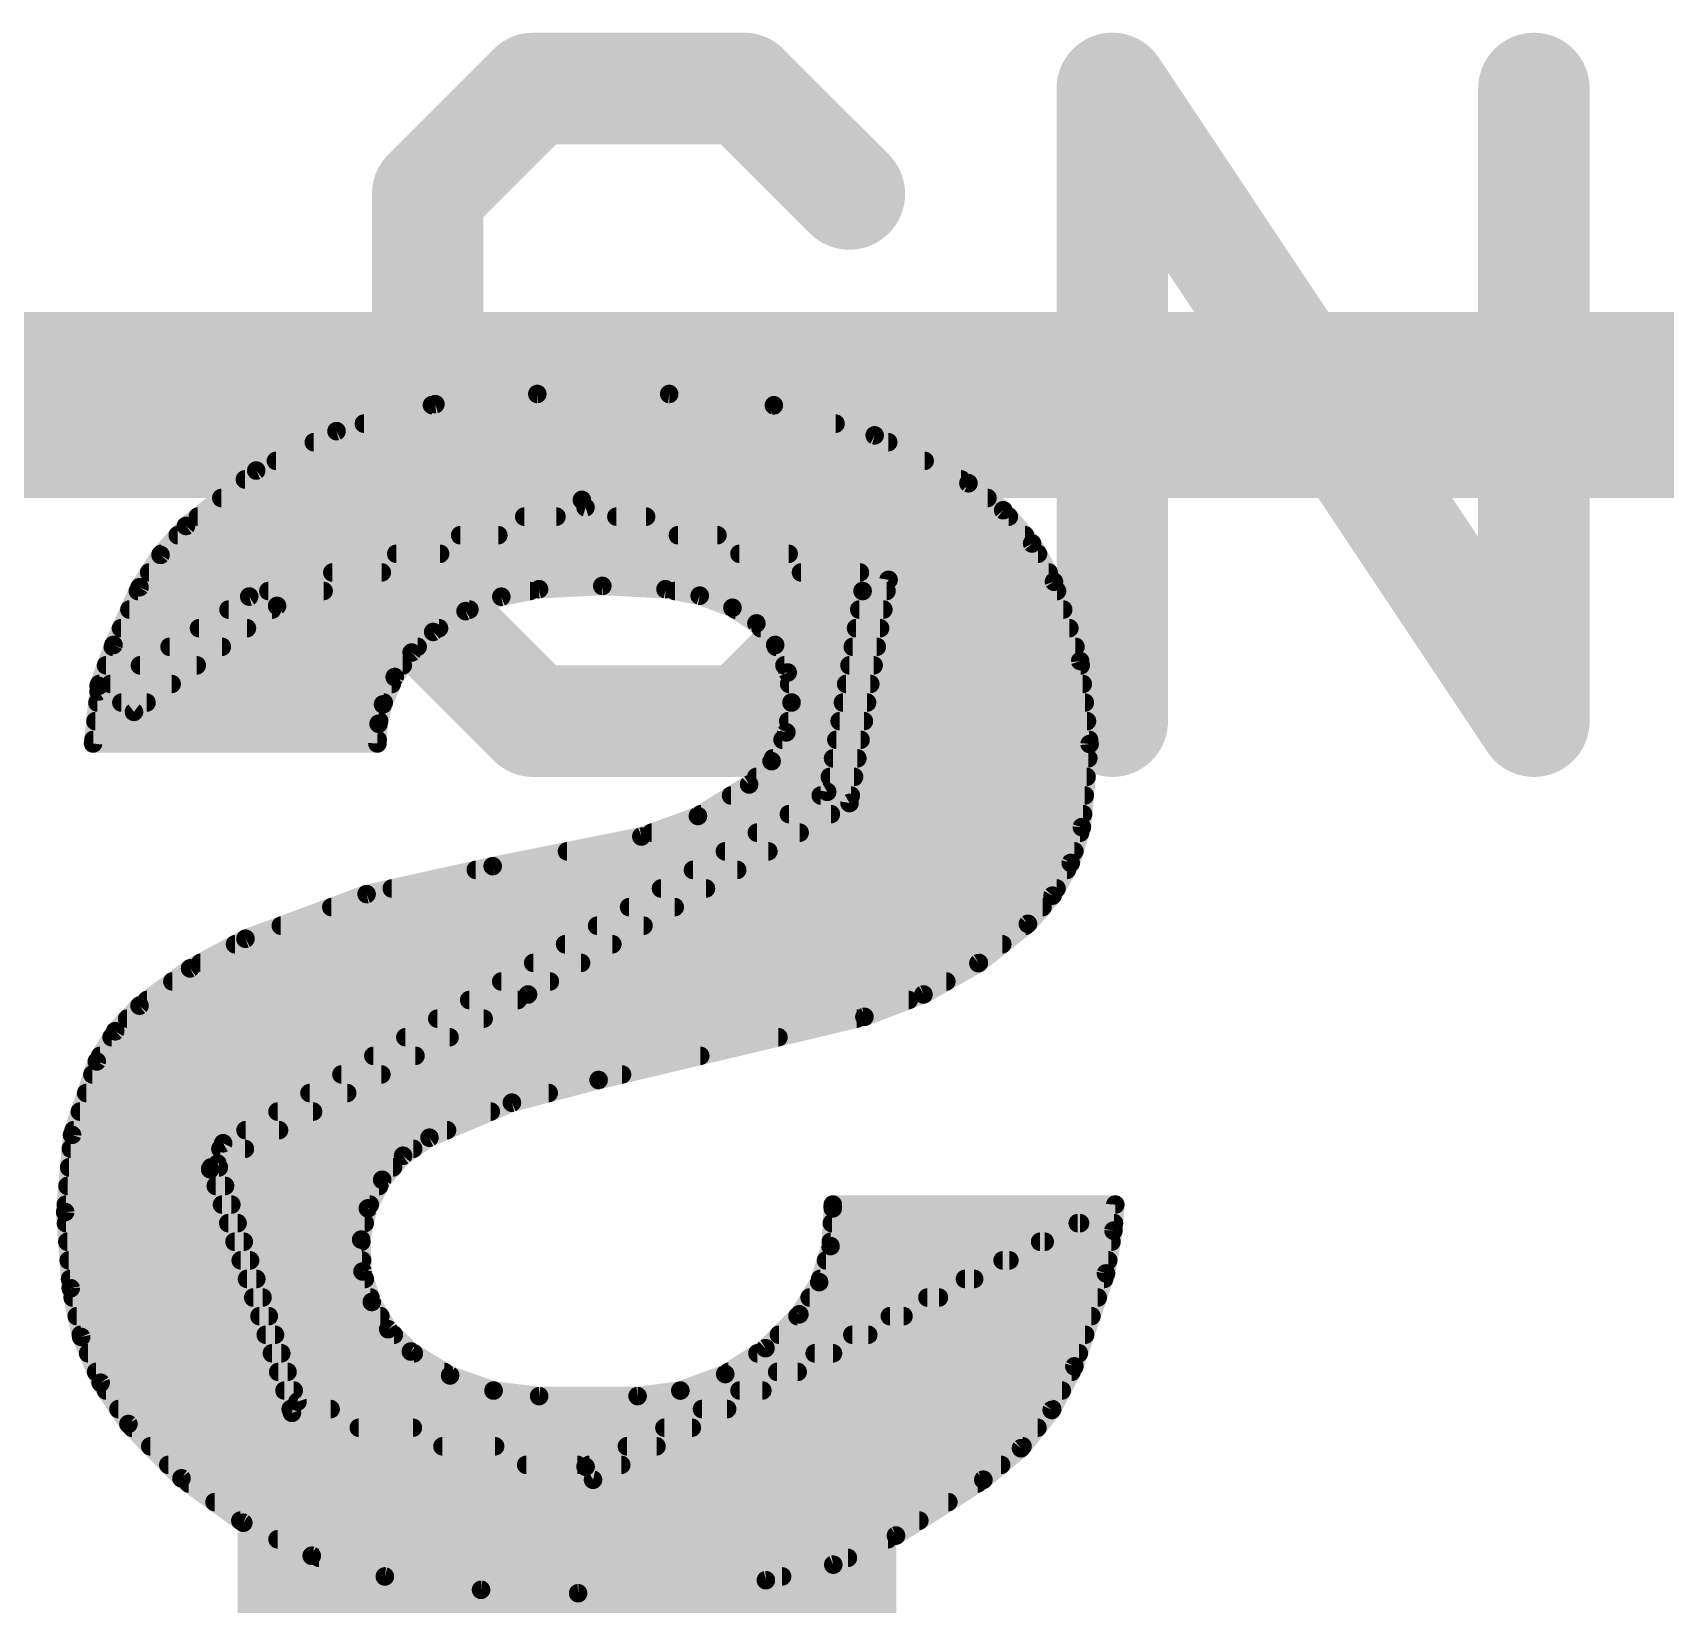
# Model space of a CAD drawing. Extents: x -0.1 to 29.3, y -0.1 to 15.4.
# Drawn here: x 23.4 to 25.631, y 8.522 to 10.669 of the extents above; entities that cross this region are included whole.
import ezdxf

# ---------------------------------------------------------------- set-up
doc = ezdxf.new("R2010")
doc.units = 0
for name, color, linetype in [('1', 12, 'CONTINUOUS'), ('21', 41, 'CONTINUOUS'), ('22', 40, 'CONTINUOUS')]:
    doc.layers.add(name, color=color, linetype=linetype)

# ---------------------------------------------------------------- blocks, each defined once
blk = doc.blocks.new('RECT')
blk.add_solid([(-0.5, -0.5), (0.5, -0.5), (-0.5, 0.5), (0.5, 0.5)])

msp = doc.modelspace()

# ---------------------------------------------------------------- linework, layer by layer
at = {"layer": '1', "const_width": 0.254}
msp.add_lwpolyline([(21.336, 10.16), (27.94, 10.16)], dxfattribs=at)
at = {"layer": '21', "const_width": 0.1524}
for points in [[(24.0837, 10.5925), (23.9396, 10.4485)], [(24.3718, 10.5925), (24.0837, 10.5925)], [(24.5159, 10.4485), (24.3718, 10.5925)], [(24.8752, 9.7282), (24.8752, 10.5925)], [(24.8752, 10.5925), (25.4514, 9.7282)], [(25.4514, 9.7282), (25.4514, 10.5925)], [(23.9396, 10.4485), (23.9396, 9.8723)], [(24.5159, 10.1604), (24.2278, 10.1604)], [(24.5159, 9.8723), (24.5159, 10.1604)], [(23.9396, 9.8723), (24.0837, 9.7282)], [(24.3718, 9.7282), (24.5159, 9.8723)], [(24.0837, 9.7282), (24.3718, 9.7282)]]:
    msp.add_lwpolyline(points, dxfattribs=at)
at = {"layer": '21', "const_width": 0.0762}
for points in [[(24.0837, 10.6306, 1), (24.0837, 10.5544)], [(24.1106, 10.5656, 1), (24.0568, 10.6195)], [(24.3988, 10.6195, 1), (24.3449, 10.5656)], [(24.3718, 10.5544, 1), (24.3718, 10.6306)], [(24.9069, 10.6137, 1), (24.8435, 10.5714)], [(24.9133, 10.5925, 1), (24.8371, 10.5925)], [(25.4895, 10.5925, 1), (25.4133, 10.5925)], [(23.9777, 10.4485, 1), (23.9015, 10.4485)], [(23.9127, 10.4754, 1), (23.9666, 10.4215)], [(24.4889, 10.4215, 1), (24.5428, 10.4754)], [(24.2278, 10.1985, 1), (24.2278, 10.1223)], [(24.554, 10.1604, 1), (24.4778, 10.1604)], [(24.5159, 10.1223, 1), (24.5159, 10.1985)], [(23.9666, 9.8992, 1), (23.9127, 9.8453)], [(24.5428, 9.8453, 1), (24.4889, 9.8992)], [(23.9015, 9.8723, 1), (23.9777, 9.8723)], [(24.4778, 9.8723, 1), (24.554, 9.8723)], [(24.0837, 9.7663, 1), (24.0837, 9.6901)], [(24.3718, 9.6901, 1), (24.3718, 9.7663)], [(24.0568, 9.7013, 1), (24.1106, 9.7551)], [(24.3449, 9.7551, 1), (24.3988, 9.7013)], [(25.4197, 9.7071, 1), (25.4831, 9.7493)], [(24.8371, 9.7282, 1), (24.9133, 9.7282)], [(25.4133, 9.7282, 1), (25.4895, 9.7282)]]:
    msp.add_lwpolyline(points, format="xyb", dxfattribs=at)
at = {"layer": '22', "const_width": 0.0254}
for points in [[(23.9501, 10.1613), (24.0894, 10.1752)], [(24.0894, 10.1752), (24.2697, 10.1752)], [(24.2697, 10.1752), (24.4127, 10.1597)], [(23.815, 10.1244), (23.9501, 10.1613)], [(23.9454, 10.16), (24.4101, 10.16)], [(24.4127, 10.1597), (24.5505, 10.1186)], [(23.7053, 10.0706), (23.815, 10.1244)], [(23.8524, 10.1346), (24.497, 10.1346)], [(24.5505, 10.1186), (24.6786, 10.0533)], [(23.784, 10.1092), (24.569, 10.1092)], [(23.7322, 10.0838), (24.6188, 10.0838)], [(23.6093, 9.9949), (23.7053, 10.0706)], [(23.6898, 10.0584), (24.6686, 10.0584)], [(24.6786, 10.0533), (24.7261, 10.0164)], [(23.6576, 10.033), (24.7047, 10.033)], [(23.6957, 9.8984), (24.1503, 10.0305)], [(24.1503, 10.0305), (24.5694, 9.9212)], [(23.6254, 10.0076), (24.1156, 10.0076)], [(24.1554, 10.0203), (23.7338, 9.8857)], [(24.0715, 10.0076), (24.2381, 10.0076)], [(24.5339, 9.906), (24.1554, 10.0203)], [(24.1975, 10.0076), (24.7338, 10.0076)], [(24.7261, 10.0164), (24.7656, 9.9709)], [(23.5744, 9.9554), (23.6093, 9.9949)], [(23.5981, 9.9822), (24.0361, 9.9822)], [(23.9841, 9.9822), (24.3355, 9.9822)], [(24.2816, 9.9822), (24.7558, 9.9822)], [(24.7656, 9.9709), (24.7955, 9.9187)], [(23.5458, 9.9111), (23.5744, 9.9554)], [(23.5757, 9.9568), (23.9565, 9.9568)], [(23.8967, 9.9568), (24.4329, 9.9568)], [(24.3657, 9.9568), (24.7737, 9.9568)], [(23.5589, 9.9314), (23.8769, 9.9314)], [(23.8093, 9.9314), (24.5303, 9.9314)], [(24.4498, 9.9314), (24.7882, 9.9314)], [(24.5694, 9.9212), (24.5161, 9.6164)], [(24.7955, 9.9187), (24.8313, 9.8104)], [(23.4899, 9.7688), (23.6957, 9.8984)], [(23.5102, 9.8323), (23.5458, 9.9111)], [(23.5435, 9.906), (23.7974, 9.906)], [(23.7219, 9.906), (24.0794, 9.906)], [(24.0403, 9.8982), (23.9914, 9.8785)], [(24.0919, 9.9085), (24.0403, 9.8982)], [(24.1783, 9.913), (24.0919, 9.9085)], [(24.2646, 9.9085), (24.1783, 9.913)], [(24.3114, 9.8996), (24.2646, 9.9085)], [(24.2778, 9.906), (24.5667, 9.906)], [(24.3561, 9.8831), (24.3114, 9.8996)], [(24.4856, 9.6317), (24.5339, 9.906)], [(24.5339, 9.906), (24.7997, 9.906)], [(23.532, 9.8806), (23.7269, 9.8806)], [(23.7338, 9.8857), (23.5382, 9.7409)], [(23.6674, 9.8806), (23.9966, 9.8806)], [(23.9914, 9.8785), (23.9471, 9.8501)], [(24.3888, 9.8618), (24.3561, 9.8831)], [(24.3599, 9.8806), (24.5623, 9.8806)], [(24.5294, 9.8806), (24.8081, 9.8806)], [(23.5205, 9.8552), (23.6926, 9.8552)], [(23.6271, 9.8552), (23.9551, 9.8552)], [(23.9471, 9.8501), (23.9177, 9.822)], [(24.4145, 9.8323), (24.3888, 9.8618)], [(24.3946, 9.8552), (24.5579, 9.8552)], [(24.525, 9.8552), (24.8165, 9.8552)], [(23.4899, 9.7765), (23.5102, 9.8323)], [(23.5093, 9.8298), (23.6583, 9.8298)], [(23.5868, 9.8298), (23.9259, 9.8298)], [(24.4316, 9.7947), (24.4145, 9.8323)], [(24.4156, 9.8298), (24.5534, 9.8298)], [(24.5205, 9.8298), (24.8249, 9.8298)], [(23.9177, 9.822), (23.8945, 9.7885)], [(24.8313, 9.8104), (24.8442, 9.697)], [(23.5001, 9.8044), (23.624, 9.8044)], [(23.5464, 9.8044), (23.9056, 9.8044)], [(23.8945, 9.7885), (23.8785, 9.7511)], [(24.4272, 9.8044), (24.549, 9.8044)], [(24.4368, 9.7537), (24.4316, 9.7947)], [(24.516, 9.8044), (24.832, 9.8044)], [(23.4823, 9.6977), (23.4899, 9.7688)], [(23.5382, 9.7409), (23.4899, 9.7765)], [(23.4908, 9.779), (23.5897, 9.779)], [(23.5061, 9.779), (23.8905, 9.779)], [(24.4336, 9.779), (24.5445, 9.779)], [(24.5115, 9.779), (24.8349, 9.779)], [(23.4883, 9.7536), (23.8796, 9.7536)], [(23.521, 9.7536), (23.5554, 9.7536)], [(23.8785, 9.7511), (23.8725, 9.7247)], [(24.4297, 9.713), (24.4368, 9.7537)], [(24.4368, 9.7536), (24.5401, 9.7536)], [(24.5071, 9.7536), (24.8377, 9.7536)], [(23.4856, 9.7282), (23.8733, 9.7282)], [(23.8725, 9.7247), (23.8709, 9.6977)], [(24.4324, 9.7282), (24.5357, 9.7282)], [(24.5026, 9.7282), (24.8406, 9.7282)], [(23.8709, 9.6977), (23.4823, 9.6977)], [(23.4828, 9.7028), (23.8712, 9.7028)], [(24.4096, 9.6736), (24.4297, 9.713)], [(24.4245, 9.7028), (24.5312, 9.7028)], [(24.4981, 9.7028), (24.8435, 9.7028)], [(24.8442, 9.697), (24.8336, 9.5834)], [(24.3789, 9.6418), (24.4096, 9.6736)], [(24.4115, 9.6774), (24.5268, 9.6774)], [(24.4936, 9.6774), (24.8424, 9.6774)], [(24.3887, 9.652), (24.5223, 9.652)], [(24.4892, 9.652), (24.84, 9.652)], [(23.6601, 9.1516), (24.4856, 9.6317)], [(24.3089, 9.5987), (24.3789, 9.6418)], [(24.3542, 9.6266), (24.5179, 9.6266)], [(24.4768, 9.6266), (24.8376, 9.6266)], [(24.5161, 9.6164), (24.0767, 9.3548)], [(24.2316, 9.5707), (24.3089, 9.5987)], [(24.313, 9.6012), (24.4906, 9.6012)], [(24.4332, 9.6012), (24.8353, 9.6012)], [(24.8336, 9.5834), (24.8185, 9.5345)], [(24.0284, 9.5301), (24.2316, 9.5707)], [(24.2457, 9.5758), (24.4479, 9.5758)], [(24.3895, 9.5758), (24.8312, 9.5758)], [(24.13, 9.5504), (24.4052, 9.5504)], [(24.3458, 9.5504), (24.8234, 9.5504)], [(23.8561, 9.492), (24.0284, 9.5301)], [(24.0053, 9.525), (24.3626, 9.525)], [(24.3021, 9.525), (24.8132, 9.525)], [(24.8185, 9.5345), (24.7935, 9.4898)], [(23.8906, 9.4996), (24.3199, 9.4996)], [(24.2585, 9.4996), (24.799, 9.4996)], [(23.6906, 9.431), (23.8561, 9.492)], [(23.8079, 9.4742), (24.2773, 9.4742)], [(24.2148, 9.4742), (24.7799, 9.4742)], [(24.7935, 9.4898), (24.7599, 9.4513)], [(23.7389, 9.4488), (24.2346, 9.4488)], [(24.1711, 9.4488), (24.7568, 9.4488)], [(24.7599, 9.4513), (24.6923, 9.3975)], [(23.6149, 9.3905), (23.6906, 9.431)], [(23.6764, 9.4234), (24.1919, 9.4234)], [(24.1274, 9.4234), (24.7248, 9.4234)], [(23.5458, 9.3396), (23.6149, 9.3905)], [(23.629, 9.398), (24.1493, 9.398)], [(24.0838, 9.398), (24.6929, 9.398)], [(24.6923, 9.3975), (24.6172, 9.3549)], [(23.5907, 9.3726), (24.1066, 9.3726)], [(24.0401, 9.3726), (24.6484, 9.3726)], [(23.5126, 9.3046), (23.5458, 9.3396)], [(23.5561, 9.3472), (24.0628, 9.3472)], [(24.0767, 9.3548), (23.6525, 9.1237)], [(23.9964, 9.3472), (24.5969, 9.3472)], [(24.6172, 9.3549), (24.5364, 9.3243)], [(23.5289, 9.3218), (24.0161, 9.3218)], [(23.9527, 9.3218), (24.5259, 9.3218)], [(24.5364, 9.3243), (24.1732, 9.238)], [(23.4874, 9.2634), (23.5126, 9.3046)], [(23.5076, 9.2964), (23.9695, 9.2964)], [(23.9091, 9.2964), (24.419, 9.2964)], [(23.492, 9.271), (23.9229, 9.271)], [(23.8654, 9.271), (24.3121, 9.271)], [(23.4536, 9.1631), (23.4874, 9.2634)], [(23.4814, 9.2456), (23.8763, 9.2456)], [(23.8217, 9.2456), (24.2052, 9.2456)], [(24.1732, 9.238), (24.0547, 9.2071)], [(23.4729, 9.2202), (23.8296, 9.2202)], [(23.7781, 9.2202), (24.105, 9.2202)], [(24.0547, 9.2071), (23.942, 9.1592)], [(23.4643, 9.1948), (23.783, 9.1948)], [(23.7344, 9.1948), (24.0258, 9.1948)], [(23.4442, 9.0576), (23.4536, 9.1631)], [(23.4558, 9.1694), (23.7364, 9.1694)], [(23.6907, 9.1694), (23.966, 9.1694)], [(23.942, 9.1592), (23.906, 9.1345)], [(23.4519, 9.144), (23.6898, 9.144)], [(23.6423, 9.1161), (23.6601, 9.1516)], [(23.6563, 9.144), (23.9198, 9.144)], [(23.4496, 9.1186), (23.6542, 9.1186)], [(23.7541, 8.7833), (23.6423, 9.1161)], [(23.6436, 9.1186), (23.8922, 9.1186)], [(23.6525, 9.1237), (23.7617, 8.7986)], [(23.906, 9.1345), (23.8774, 9.1016)], [(23.4474, 9.0932), (23.6627, 9.0932)], [(23.65, 9.0932), (23.8732, 9.0932)], [(23.8774, 9.1016), (23.8579, 9.0626)], [(23.4518, 8.9535), (23.4442, 9.0576)], [(23.4451, 9.0678), (23.6713, 9.0678)], [(23.6585, 9.0678), (23.8605, 9.0678)], [(23.8579, 9.0626), (23.8488, 9.02)], [(24.1554, 8.7097), (24.8793, 9.0678)], [(24.8793, 9.0678), (24.1656, 8.6919)], [(24.4902, 9.0111), (24.4932, 9.0627)], [(24.4932, 9.0627), (24.4932, 9.0678)], [(24.4932, 9.0678), (24.8793, 9.0678)], [(24.8793, 9.0678), (24.8768, 9.0322)], [(23.4453, 9.0424), (23.6798, 9.0424)], [(23.6671, 9.0424), (23.8535, 9.0424)], [(24.492, 9.0424), (24.8311, 9.0424)], [(24.828, 9.0424), (24.8775, 9.0424)], [(24.8768, 9.0322), (24.8666, 8.9738)], [(23.4472, 9.017), (23.6883, 9.017)], [(23.6756, 9.017), (23.8489, 9.017)], [(23.8488, 9.02), (23.8506, 8.9764)], [(24.4746, 8.9619), (24.4902, 9.0111)], [(24.4905, 9.017), (24.7828, 9.017)], [(24.7766, 9.017), (24.8741, 9.017)], [(23.449, 8.9916), (23.6969, 8.9916)], [(23.6841, 8.9916), (23.85, 8.9916)], [(24.484, 8.9916), (24.7346, 8.9916)], [(24.7253, 8.9916), (24.8697, 8.9916)], [(23.4509, 8.9662), (23.7054, 8.9662)], [(23.6927, 8.9662), (23.8537, 8.9662)], [(23.8506, 8.9764), (23.8632, 8.9348)], [(24.4475, 8.9179), (24.4746, 8.9619)], [(24.476, 8.9662), (24.6864, 8.9662)], [(24.6739, 8.9662), (24.864, 8.9662)], [(24.8666, 8.9738), (24.8234, 8.8468)], [(23.4661, 8.8871), (23.4518, 8.9535)], [(23.4545, 8.9408), (23.7139, 8.9408)], [(23.7012, 8.9408), (23.8614, 8.9408)], [(23.8632, 8.9348), (23.8857, 8.8976)], [(24.4616, 8.9408), (24.6382, 8.9408)], [(24.6226, 8.9408), (24.8554, 8.9408)], [(23.46, 8.9154), (23.7225, 8.9154)], [(23.7097, 8.9154), (23.8749, 8.9154)], [(24.4013, 8.8716), (24.4475, 8.9179)], [(24.445, 8.9154), (24.5899, 8.9154)], [(24.5712, 8.9154), (24.8467, 8.9154)], [(23.8857, 8.8976), (23.9166, 8.8671)], [(23.4655, 8.89), (23.731, 8.89)], [(23.4927, 8.8245), (23.4661, 8.8871)], [(23.7183, 8.89), (23.8934, 8.89)], [(24.3463, 8.8364), (24.4013, 8.8716)], [(24.4196, 8.89), (24.5417, 8.89)], [(24.5199, 8.89), (24.8381, 8.89)], [(23.4756, 8.8646), (23.7395, 8.8646)], [(23.7268, 8.8646), (23.9207, 8.8646)], [(23.9166, 8.8671), (23.9702, 8.8344)], [(24.3903, 8.8646), (24.4935, 8.8646)], [(24.4685, 8.8646), (24.8295, 8.8646)], [(24.8234, 8.8468), (24.7925, 8.7873)], [(23.4864, 8.8392), (23.7481, 8.8392)], [(23.5306, 8.7681), (23.4927, 8.8245)], [(23.7353, 8.8392), (23.9624, 8.8392)], [(23.9702, 8.8344), (24.0296, 8.8138)], [(24.2849, 8.8138), (24.3463, 8.8364)], [(24.3506, 8.8392), (24.4453, 8.8392)], [(24.4172, 8.8392), (24.8195, 8.8392)], [(23.4999, 8.8138), (23.7566, 8.8138)], [(23.7439, 8.8138), (24.0297, 8.8138)], [(24.0296, 8.8138), (24.0919, 8.8062)], [(24.0919, 8.8062), (24.2265, 8.8062)], [(24.2265, 8.8062), (24.2849, 8.8138)], [(24.2849, 8.8138), (24.397, 8.8138)], [(24.3658, 8.8138), (24.8063, 8.8138)], [(23.517, 8.7884), (23.8069, 8.7884)], [(23.7524, 8.7884), (24.3488, 8.7884)], [(24.1656, 8.6919), (23.7541, 8.7833)], [(23.7617, 8.7986), (24.1554, 8.7097)], [(24.3145, 8.7884), (24.7931, 8.7884)], [(24.7925, 8.7873), (24.7505, 8.7349)], [(23.6032, 8.6938), (23.5306, 8.7681)], [(23.5356, 8.763), (23.9194, 8.763)], [(23.8455, 8.763), (24.3006, 8.763)], [(24.2631, 8.763), (24.773, 8.763)], [(23.5604, 8.7376), (24.0318, 8.7376)], [(23.9598, 8.7376), (24.2524, 8.7376)], [(24.2118, 8.7376), (24.7526, 8.7376)], [(24.7505, 8.7349), (24.699, 8.6919)], [(23.5852, 8.7122), (24.1443, 8.7122)], [(24.0742, 8.7122), (24.2041, 8.7122)], [(24.1605, 8.7122), (24.7233, 8.7122)], [(23.6876, 8.6332), (23.6032, 8.6938)], [(24.699, 8.6919), (24.5796, 8.6157)], [(23.6129, 8.6868), (24.691, 8.6868)], [(23.6483, 8.6614), (24.6512, 8.6614)], [(23.6836, 8.636), (24.6114, 8.636)], [(23.7811, 8.588), (23.6876, 8.6332)], [(23.7344, 8.6106), (24.5686, 8.6106)], [(24.5796, 8.6157), (24.4939, 8.5759)], [(23.8811, 8.5598), (23.7811, 8.588)], [(23.7912, 8.5852), (24.5139, 8.5852)], [(24.0126, 8.5416), (23.8811, 8.5598)], [(23.8811, 8.5598), (24.4239, 8.5598)], [(24.4939, 8.5759), (24.4018, 8.5547)], [(24.1452, 8.5369), (24.0126, 8.5416)], [(24.4018, 8.5547), (24.1452, 8.5369)]]:
    msp.add_lwpolyline(points, dxfattribs=at)
at = {"layer": '22', "const_width": 0.0127}
for points in [[(24.0894, 10.1815, 1), (24.0894, 10.1689)], [(24.09, 10.1689, 1), (24.0888, 10.1815)], [(24.2704, 10.1815, 1), (24.269, 10.1689)], [(24.2697, 10.1689, 1), (24.2697, 10.1815)], [(23.9454, 10.1663, 1), (23.9454, 10.1537)], [(23.9494, 10.1676, 1), (23.9507, 10.155)], [(23.9518, 10.1551, 1), (23.9484, 10.1674)], [(24.4145, 10.1658, 1), (24.4109, 10.1536)], [(24.4101, 10.1537, 1), (24.4101, 10.1663)], [(24.412, 10.1534, 1), (24.4134, 10.166)], [(23.8133, 10.1305, 1), (23.8167, 10.1183)], [(23.8178, 10.1187, 1), (23.8122, 10.1301)], [(23.8524, 10.141, 1), (23.8524, 10.1283)], [(24.497, 10.1283, 1), (24.497, 10.141)], [(24.5534, 10.1243, 1), (24.5476, 10.113)], [(24.5487, 10.1126, 1), (24.5523, 10.1247)], [(23.784, 10.1156, 1), (23.784, 10.1029)], [(24.569, 10.1029, 1), (24.569, 10.1156)], [(23.7322, 10.0901, 1), (23.7322, 10.0775)], [(24.6188, 10.0775, 1), (24.6188, 10.0901)], [(23.6898, 10.0648, 1), (23.6898, 10.0521)], [(23.7025, 10.0763, 1), (23.7081, 10.0649)], [(23.7092, 10.0656, 1), (23.7013, 10.0756)], [(24.6686, 10.0521, 1), (24.6686, 10.0648)], [(24.6825, 10.0583, 1), (24.6747, 10.0483)], [(24.6757, 10.0476, 1), (24.6815, 10.059)], [(23.6576, 10.0394, 1), (23.6576, 10.0267)], [(24.1519, 10.0366, 1), (24.1487, 10.0244)], [(24.1521, 10.0244, 1), (24.1485, 10.0366)], [(24.7047, 10.0267, 1), (24.7047, 10.0394)], [(23.6254, 10.0139, 1), (23.6254, 10.0013)], [(24.0715, 10.0139, 1), (24.0715, 10.0013)], [(24.1156, 10.0013, 1), (24.1156, 10.0139)], [(24.1572, 10.0264, 1), (24.1536, 10.0142)], [(24.1573, 10.0143, 1), (24.1535, 10.0263)], [(24.1975, 10.0139, 1), (24.1975, 10.0013)], [(24.2381, 10.0013, 1), (24.2381, 10.0139)], [(24.7309, 10.0205, 1), (24.7213, 10.0122)], [(24.7222, 10.0114, 1), (24.73, 10.0214)], [(24.7338, 10.0013, 1), (24.7338, 10.0139)], [(23.6054, 9.9999, 1), (23.6132, 9.9899)], [(23.6141, 9.9907, 1), (23.6045, 9.9991)], [(23.5981, 9.9886, 1), (23.5981, 9.9759)], [(23.9841, 9.9886, 1), (23.9841, 9.9759)], [(24.0361, 9.9759, 1), (24.0361, 9.9886)], [(24.2816, 9.9886, 1), (24.2816, 9.9759)], [(24.3355, 9.9759, 1), (24.3355, 9.9886)], [(24.7558, 9.9759, 1), (24.7558, 9.9886)], [(24.7711, 9.9741, 1), (24.7601, 9.9678)], [(24.7608, 9.9668, 1), (24.7704, 9.9751)], [(23.5697, 9.9596, 1), (23.5792, 9.9512)], [(23.5798, 9.9519, 1), (23.5691, 9.9588)], [(23.5757, 9.9632, 1), (23.5757, 9.9505)], [(23.8967, 9.9632, 1), (23.8967, 9.9505)], [(23.9565, 9.9505, 1), (23.9565, 9.9632)], [(24.3657, 9.9632, 1), (24.3657, 9.9505)], [(24.4329, 9.9505, 1), (24.4329, 9.9632)], [(24.7737, 9.9505, 1), (24.7737, 9.9632)], [(23.5589, 9.9377, 1), (23.5589, 9.9251)], [(23.8093, 9.9377, 1), (23.8093, 9.9251)], [(23.8769, 9.9251, 1), (23.8769, 9.9377)], [(24.4498, 9.9377, 1), (24.4498, 9.9251)], [(24.5303, 9.9251, 1), (24.5303, 9.9377)], [(24.5757, 9.9201, 1), (24.5631, 9.9223)], [(24.5678, 9.9151, 1), (24.571, 9.9273)], [(24.7882, 9.9251, 1), (24.7882, 9.9377)], [(24.8015, 9.9207, 1), (24.7895, 9.9167)], [(23.5435, 9.9123, 1), (23.5435, 9.8997)], [(23.5405, 9.9145, 1), (23.5511, 9.9077)], [(23.5516, 9.9085, 1), (23.54, 9.9137)], [(23.6939, 9.9045, 1), (23.6975, 9.8923)], [(23.6991, 9.893, 1), (23.6923, 9.9038)], [(23.7219, 9.9123, 1), (23.7219, 9.8997)], [(23.7974, 9.8997, 1), (23.7974, 9.9123)], [(24.039, 9.9044, 1), (24.0415, 9.892)], [(24.0426, 9.8923, 1), (24.0379, 9.9041)], [(24.0794, 9.8997, 1), (24.0794, 9.9123)], [(24.0916, 9.9148, 1), (24.0922, 9.9022)], [(24.0931, 9.9023, 1), (24.0907, 9.9147)], [(24.1786, 9.9193, 1), (24.1779, 9.9066)], [(24.1786, 9.9066, 1), (24.1779, 9.9193)], [(24.2658, 9.9147, 1), (24.2634, 9.9023)], [(24.2643, 9.9022, 1), (24.2649, 9.9148)], [(24.2778, 9.9123, 1), (24.2778, 9.8997)], [(24.3136, 9.9056, 1), (24.3092, 9.8937)], [(24.3102, 9.8934, 1), (24.3126, 9.9059)], [(24.5402, 9.9049, 1), (24.5276, 9.9071)], [(24.5339, 9.9123, 1), (24.5339, 9.8997)], [(24.5321, 9.8999, 1), (24.5357, 9.9121)], [(24.5667, 9.8997, 1), (24.5667, 9.9123)], [(24.79, 9.9155, 1), (24.801, 9.9219)], [(24.7997, 9.8997, 1), (24.7997, 9.9123)], [(23.532, 9.887, 1), (23.532, 9.8743)], [(23.6674, 9.887, 1), (23.6674, 9.8743)], [(23.7269, 9.8743, 1), (23.7269, 9.887)], [(23.7319, 9.8917, 1), (23.7357, 9.8797)], [(23.7376, 9.8806, 1), (23.73, 9.8908)], [(23.9891, 9.8844, 1), (23.9938, 9.8726)], [(23.9949, 9.8732, 1), (23.988, 9.8839)], [(23.9966, 9.8743, 1), (23.9966, 9.887)], [(24.3596, 9.8884, 1), (24.3526, 9.8778)], [(24.3599, 9.887, 1), (24.3599, 9.8743)], [(24.3539, 9.8771, 1), (24.3583, 9.8891)], [(24.5294, 9.887, 1), (24.5294, 9.8743)], [(24.5623, 9.8743, 1), (24.5623, 9.887)], [(24.8081, 9.8743, 1), (24.8081, 9.887)], [(23.5205, 9.8615, 1), (23.5205, 9.8489)], [(23.6271, 9.8615, 1), (23.6271, 9.8489)], [(23.6926, 9.8489, 1), (23.6926, 9.8615)], [(23.9515, 9.8455, 1), (23.9427, 9.8547)], [(23.9551, 9.8489, 1), (23.9551, 9.8615)], [(24.3936, 9.8659, 1), (24.3841, 9.8576)], [(24.3854, 9.8565, 1), (24.3923, 9.8671)], [(24.3946, 9.8615, 1), (24.3946, 9.8489)], [(24.525, 9.8615, 1), (24.525, 9.8489)], [(24.5579, 9.8489, 1), (24.5579, 9.8615)], [(24.8165, 9.8489, 1), (24.8165, 9.8615)], [(23.5093, 9.8361, 1), (23.5093, 9.8235)], [(23.5044, 9.8349, 1), (23.516, 9.8297)], [(23.5162, 9.8301, 1), (23.5042, 9.8345)], [(23.5868, 9.8361, 1), (23.5868, 9.8235)], [(23.6583, 9.8235, 1), (23.6583, 9.8361)], [(23.9259, 9.8235, 1), (23.9259, 9.8361)], [(23.9437, 9.8554, 1), (23.9505, 9.8448)], [(24.4203, 9.8349, 1), (24.4087, 9.8297)], [(24.4156, 9.8361, 1), (24.4156, 9.8235)], [(24.4097, 9.8281, 1), (24.4193, 9.8365)], [(24.5205, 9.8361, 1), (24.5205, 9.8235)], [(24.5534, 9.8235, 1), (24.5534, 9.8361)], [(24.8249, 9.8235, 1), (24.8249, 9.8361)], [(23.9133, 9.8265, 1), (23.9221, 9.8174)], [(23.9229, 9.8183, 1), (23.9125, 9.8256)], [(24.8376, 9.8111, 1), (24.825, 9.8096)], [(24.8253, 9.8084, 1), (24.8373, 9.8124)], [(23.5001, 9.8108, 1), (23.5001, 9.7981)], [(23.5464, 9.8108, 1), (23.5464, 9.7981)], [(23.624, 9.7981, 1), (23.624, 9.8108)], [(23.8893, 9.7921, 1), (23.8998, 9.7849)], [(23.9004, 9.786, 1), (23.8887, 9.791)], [(23.9056, 9.7981, 1), (23.9056, 9.8108)], [(24.4272, 9.8108, 1), (24.4272, 9.7981)], [(24.4379, 9.7955, 1), (24.4253, 9.7939)], [(24.4258, 9.7921, 1), (24.4374, 9.7973)], [(24.516, 9.8108, 1), (24.516, 9.7981)], [(24.549, 9.7981, 1), (24.549, 9.8108)], [(24.832, 9.7981, 1), (24.832, 9.8108)], [(23.4937, 9.7816, 1), (23.4861, 9.7714)], [(23.4839, 9.7787, 1), (23.4959, 9.7743)], [(23.4962, 9.7681, 1), (23.4836, 9.7695)], [(23.4865, 9.7742, 1), (23.4933, 9.7634)], [(23.4908, 9.7853, 1), (23.4908, 9.7727)], [(23.5061, 9.7853, 1), (23.5061, 9.7727)], [(23.5897, 9.7727, 1), (23.5897, 9.7853)], [(23.8905, 9.7727, 1), (23.8905, 9.7853)], [(24.4336, 9.7853, 1), (24.4336, 9.7727)], [(24.5115, 9.7853, 1), (24.5115, 9.7727)], [(24.5445, 9.7727, 1), (24.5445, 9.7853)], [(24.8349, 9.7727, 1), (24.8349, 9.7853)], [(23.4883, 9.7599, 1), (23.4883, 9.7473)], [(23.521, 9.7599, 1), (23.521, 9.7473)], [(23.5344, 9.746, 1), (23.542, 9.7358)], [(23.5344, 9.7358, 1), (23.542, 9.746)], [(23.5554, 9.7473, 1), (23.5554, 9.7599)], [(23.8727, 9.7536, 1), (23.8843, 9.7486)], [(23.8847, 9.7497, 1), (23.8723, 9.7525)], [(23.8796, 9.7473, 1), (23.8796, 9.7599)], [(24.4305, 9.7529, 1), (24.4431, 9.7545)], [(24.4431, 9.7526, 1), (24.4306, 9.7548)], [(24.4368, 9.7599, 1), (24.4368, 9.7473)], [(24.5071, 9.7599, 1), (24.5071, 9.7473)], [(24.5401, 9.7473, 1), (24.5401, 9.7599)], [(24.8377, 9.7473, 1), (24.8377, 9.7599)], [(23.4856, 9.7346, 1), (23.4856, 9.7219)], [(23.8789, 9.7243, 1), (23.8662, 9.7251)], [(23.8663, 9.7261, 1), (23.8787, 9.7233)], [(23.8733, 9.7219, 1), (23.8733, 9.7346)], [(24.4324, 9.7346, 1), (24.4324, 9.7219)], [(24.5026, 9.7346, 1), (24.5026, 9.7219)], [(24.5357, 9.7219, 1), (24.5357, 9.7346)], [(24.8406, 9.7219, 1), (24.8406, 9.7346)], [(23.4823, 9.7041, 1), (23.4823, 9.6914)], [(23.4828, 9.7091, 1), (23.4828, 9.6965)], [(23.8709, 9.6914, 1), (23.8709, 9.7041)], [(23.8712, 9.6965, 1), (23.8712, 9.7091)], [(24.4245, 9.7091, 1), (24.4245, 9.6965)], [(24.4234, 9.7141, 1), (24.436, 9.7119)], [(24.4354, 9.7101, 1), (24.424, 9.7159)], [(24.4981, 9.7091, 1), (24.4981, 9.6965)], [(24.5312, 9.6965, 1), (24.5312, 9.7091)], [(24.8505, 9.6964, 1), (24.8379, 9.6976)], [(24.8435, 9.6965, 1), (24.8435, 9.7091)], [(23.476, 9.6984, 1), (23.4886, 9.697)], [(23.8646, 9.6981, 1), (23.8772, 9.6973)], [(24.4142, 9.6692, 1), (24.405, 9.678)], [(24.4115, 9.6837, 1), (24.4115, 9.6711)], [(24.4936, 9.6837, 1), (24.4936, 9.6711)], [(24.5268, 9.6711, 1), (24.5268, 9.6837)], [(24.8379, 9.6963, 1), (24.8505, 9.6977)], [(24.8424, 9.6711, 1), (24.8424, 9.6837)], [(24.3887, 9.6584, 1), (24.3887, 9.6457)], [(24.4039, 9.6765, 1), (24.4153, 9.6707)], [(24.4892, 9.6584, 1), (24.4892, 9.6457)], [(24.5223, 9.6457, 1), (24.5223, 9.6584)], [(24.84, 9.6457, 1), (24.84, 9.6584)], [(24.3542, 9.6329, 1), (24.3542, 9.6203)], [(24.3743, 9.6462, 1), (24.3835, 9.6374)], [(24.3822, 9.6364, 1), (24.3756, 9.6472)], [(24.4768, 9.6329, 1), (24.4768, 9.6203)], [(24.4793, 9.6328, 1), (24.4919, 9.6306)], [(24.4888, 9.6262, 1), (24.4824, 9.6372)], [(24.5179, 9.6203, 1), (24.5179, 9.6329)], [(24.8376, 9.6203, 1), (24.8376, 9.6329)], [(24.5098, 9.6175, 1), (24.5224, 9.6153)], [(24.5193, 9.6109, 1), (24.5129, 9.6219)], [(24.3056, 9.6041, 1), (24.3122, 9.5933)], [(24.313, 9.6075, 1), (24.313, 9.5949)], [(24.3111, 9.5927, 1), (24.3068, 9.6046)], [(24.4332, 9.6075, 1), (24.4332, 9.5949)], [(24.4906, 9.5949, 1), (24.4906, 9.6075)], [(24.8397, 9.5815, 1), (24.8275, 9.5853)], [(24.8353, 9.5949, 1), (24.8353, 9.6075)], [(24.2294, 9.5767, 1), (24.2338, 9.5647)], [(24.2328, 9.5645, 1), (24.2304, 9.5769)], [(24.2457, 9.5822, 1), (24.2457, 9.5695)], [(24.3895, 9.5822, 1), (24.3895, 9.5695)], [(24.4479, 9.5695, 1), (24.4479, 9.5822)], [(24.8273, 9.584, 1), (24.8399, 9.5828)], [(24.8312, 9.5695, 1), (24.8312, 9.5822)], [(24.13, 9.5567, 1), (24.13, 9.5441)], [(24.3458, 9.5567, 1), (24.3458, 9.5441)], [(24.4052, 9.5441, 1), (24.4052, 9.5567)], [(24.8234, 9.5441, 1), (24.8234, 9.5567)], [(24.0053, 9.5313, 1), (24.0053, 9.5187)], [(24.0272, 9.5363, 1), (24.0296, 9.5239)], [(24.0298, 9.5239, 1), (24.027, 9.5363)], [(24.3021, 9.5313, 1), (24.3021, 9.5187)], [(24.3626, 9.5187, 1), (24.3626, 9.5313)], [(24.8124, 9.5364, 1), (24.8245, 9.5326)], [(24.824, 9.5314, 1), (24.8129, 9.5376)], [(24.8132, 9.5187, 1), (24.8132, 9.5313)], [(23.8906, 9.506, 1), (23.8906, 9.4933)], [(24.2585, 9.506, 1), (24.2585, 9.4933)], [(24.3199, 9.4933, 1), (24.3199, 9.506)], [(24.799, 9.4933, 1), (24.799, 9.506)], [(23.8079, 9.4805, 1), (23.8079, 9.4679)], [(23.8548, 9.4982, 1), (23.8575, 9.4858)], [(23.8583, 9.486, 1), (23.854, 9.4979)], [(24.2148, 9.4805, 1), (24.2148, 9.4679)], [(24.2773, 9.4679, 1), (24.2773, 9.4805)], [(24.7799, 9.4679, 1), (24.7799, 9.4805)], [(24.788, 9.4929, 1), (24.7991, 9.4868)], [(24.7983, 9.4857, 1), (24.7888, 9.494)], [(23.7389, 9.4551, 1), (23.7389, 9.4425)], [(24.1711, 9.4551, 1), (24.1711, 9.4425)], [(24.2346, 9.4425, 1), (24.2346, 9.4551)], [(24.7551, 9.4555, 1), (24.7647, 9.4471)], [(24.7639, 9.4463, 1), (24.7559, 9.4563)], [(24.7568, 9.4425, 1), (24.7568, 9.4551)], [(23.6884, 9.437, 1), (23.6928, 9.425)], [(23.6936, 9.4254, 1), (23.6876, 9.4366)], [(23.6764, 9.4298, 1), (23.6764, 9.4171)], [(24.1274, 9.4298, 1), (24.1274, 9.4171)], [(24.1919, 9.4171, 1), (24.1919, 9.4298)], [(24.7248, 9.4171, 1), (24.7248, 9.4298)], [(23.6119, 9.3961, 1), (23.6179, 9.3849)], [(23.6187, 9.3854, 1), (23.6112, 9.3956)], [(23.629, 9.4043, 1), (23.629, 9.3917)], [(24.0838, 9.4043, 1), (24.0838, 9.3917)], [(24.1493, 9.3917, 1), (24.1493, 9.4043)], [(24.6883, 9.4025, 1), (24.6962, 9.3926)], [(24.6954, 9.392, 1), (24.6892, 9.4031)], [(24.6929, 9.3917, 1), (24.6929, 9.4043)], [(23.5907, 9.3789, 1), (23.5907, 9.3663)], [(24.0401, 9.3789, 1), (24.0401, 9.3663)], [(24.1066, 9.3663, 1), (24.1066, 9.3789)], [(24.6484, 9.3663, 1), (24.6484, 9.3789)], [(23.542, 9.3447, 1), (23.5496, 9.3345)], [(23.5504, 9.3352, 1), (23.5412, 9.344)], [(23.5561, 9.3536, 1), (23.5561, 9.3409)], [(23.9964, 9.3536, 1), (23.9964, 9.3409)], [(24.0628, 9.3409, 1), (24.0628, 9.3536)], [(24.0735, 9.3603, 1), (24.0799, 9.3493)], [(24.0797, 9.3492, 1), (24.0737, 9.3604)], [(24.5969, 9.3409, 1), (24.5969, 9.3536)], [(24.6141, 9.3604, 1), (24.6203, 9.3493)], [(24.6194, 9.3489, 1), (24.6149, 9.3608)], [(23.5289, 9.3281, 1), (23.5289, 9.3155)], [(23.9527, 9.3281, 1), (23.9527, 9.3155)], [(24.0161, 9.3155, 1), (24.0161, 9.3281)], [(24.5259, 9.3155, 1), (24.5259, 9.3281)], [(24.5342, 9.3302, 1), (24.5386, 9.3184)], [(24.5379, 9.3181, 1), (24.5349, 9.3305)], [(23.5076, 9.3027, 1), (23.5076, 9.2901)], [(23.508, 9.309, 1), (23.5172, 9.3002)], [(23.518, 9.3013, 1), (23.5071, 9.3079)], [(23.9091, 9.3027, 1), (23.9091, 9.2901)], [(23.9695, 9.2901, 1), (23.9695, 9.3027)], [(24.419, 9.2901, 1), (24.419, 9.3027)], [(23.492, 9.2774, 1), (23.492, 9.2647)], [(23.8654, 9.2774, 1), (23.8654, 9.2647)], [(23.9229, 9.2647, 1), (23.9229, 9.2774)], [(24.3121, 9.2647, 1), (24.3121, 9.2774)], [(23.482, 9.2667, 1), (23.4928, 9.2601)], [(23.4934, 9.2614, 1), (23.4814, 9.2654)], [(23.4814, 9.2519, 1), (23.4814, 9.2393)], [(23.8217, 9.2519, 1), (23.8217, 9.2393)], [(23.8763, 9.2393, 1), (23.8763, 9.2519)], [(24.1717, 9.2442, 1), (24.1747, 9.2318)], [(24.1748, 9.2319, 1), (24.1716, 9.2441)], [(24.2052, 9.2393, 1), (24.2052, 9.2519)], [(23.4729, 9.2265, 1), (23.4729, 9.2139)], [(23.7781, 9.2265, 1), (23.7781, 9.2139)], [(23.8296, 9.2139, 1), (23.8296, 9.2265)], [(24.0531, 9.2132, 1), (24.0563, 9.2009)], [(24.0572, 9.2012, 1), (24.0522, 9.2129)], [(24.105, 9.2139, 1), (24.105, 9.2265)], [(23.4643, 9.2012, 1), (23.4643, 9.1885)], [(23.7344, 9.2012, 1), (23.7344, 9.1885)], [(23.783, 9.1885, 1), (23.783, 9.2012)], [(24.0258, 9.1885, 1), (24.0258, 9.2012)], [(23.4599, 9.1625, 1), (23.4473, 9.1636)], [(23.4476, 9.1651, 1), (23.4596, 9.161)], [(23.4558, 9.1758, 1), (23.4558, 9.1631)], [(23.6907, 9.1758, 1), (23.6907, 9.1631)], [(23.7364, 9.1631, 1), (23.7364, 9.1758)], [(23.9395, 9.165, 1), (23.9445, 9.1534)], [(23.9456, 9.154, 1), (23.9384, 9.1644)], [(23.966, 9.1631, 1), (23.966, 9.1758)], [(23.4519, 9.1503, 1), (23.4519, 9.1377)], [(23.6563, 9.1503, 1), (23.6563, 9.1377)], [(23.6569, 9.1571, 1), (23.6633, 9.1461)], [(23.6658, 9.1488, 1), (23.6544, 9.1544)], [(23.6898, 9.1377, 1), (23.6898, 9.1503)], [(23.9198, 9.1377, 1), (23.9198, 9.1503)], [(23.4496, 9.125, 1), (23.4496, 9.1123)], [(23.6483, 9.1181, 1), (23.6363, 9.1141)], [(23.6436, 9.125, 1), (23.6436, 9.1123)], [(23.6585, 9.1257, 1), (23.6465, 9.1217)], [(23.6495, 9.1293, 1), (23.6555, 9.1181)], [(23.6542, 9.1123, 1), (23.6542, 9.125)], [(23.8922, 9.1123, 1), (23.8922, 9.125)], [(23.9024, 9.1398, 1), (23.9096, 9.1293)], [(23.9108, 9.1304, 1), (23.9012, 9.1387)], [(23.4474, 9.0996, 1), (23.4474, 9.0869)], [(23.6366, 9.1189, 1), (23.648, 9.1133)], [(23.65, 9.0996, 1), (23.65, 9.0869)], [(23.6627, 9.0869, 1), (23.6627, 9.0996)], [(23.8726, 9.1058, 1), (23.8822, 9.0975)], [(23.8831, 9.0988, 1), (23.8717, 9.1045)], [(23.8732, 9.0869, 1), (23.8732, 9.0996)], [(23.4505, 9.0581, 1), (23.4379, 9.0571)], [(23.4379, 9.0582, 1), (23.4505, 9.057)], [(23.4451, 9.0741, 1), (23.4451, 9.0615)], [(23.6585, 9.0741, 1), (23.6585, 9.0615)], [(23.6713, 9.0615, 1), (23.6713, 9.0741)], [(23.8522, 9.0655, 1), (23.8636, 9.0598)], [(23.8641, 9.0613, 1), (23.8517, 9.064)], [(23.8605, 9.0615, 1), (23.8605, 9.0741)], [(24.4996, 9.0678, 1), (24.4869, 9.0678)], [(24.4869, 9.0627, 1), (24.4996, 9.0627)], [(24.4932, 9.0741, 1), (24.4932, 9.0615)], [(24.4995, 9.0623, 1), (24.4869, 9.0631)], [(24.8856, 9.0674, 1), (24.873, 9.0682)], [(24.8823, 9.0622, 1), (24.8763, 9.0734)], [(24.8821, 9.0621, 1), (24.8765, 9.0735)], [(24.8793, 9.0615, 1), (24.8793, 9.0741)], [(23.4453, 9.0488, 1), (23.4453, 9.0361)], [(23.6671, 9.0488, 1), (23.6671, 9.0361)], [(23.6798, 9.0361, 1), (23.6798, 9.0488)], [(23.8535, 9.0361, 1), (23.8535, 9.0488)], [(24.492, 9.0488, 1), (24.492, 9.0361)], [(24.828, 9.0488, 1), (24.828, 9.0361)], [(24.8311, 9.0361, 1), (24.8311, 9.0488)], [(24.8831, 9.0311, 1), (24.8705, 9.0333)], [(24.8705, 9.0326, 1), (24.8831, 9.0318)], [(24.8775, 9.0361, 1), (24.8775, 9.0488)], [(23.4472, 9.0234, 1), (23.4472, 9.0107)], [(23.6756, 9.0234, 1), (23.6756, 9.0107)], [(23.6883, 9.0107, 1), (23.6883, 9.0234)], [(23.8551, 9.0202, 1), (23.8424, 9.0197)], [(23.8425, 9.0213, 1), (23.855, 9.0187)], [(23.8489, 9.0107, 1), (23.8489, 9.0234)], [(24.4838, 9.0115, 1), (24.4965, 9.0108)], [(24.4905, 9.0234, 1), (24.4905, 9.0107)], [(24.4962, 9.0092, 1), (24.4841, 9.013)], [(24.7766, 9.0234, 1), (24.7766, 9.0107)], [(24.7828, 9.0107, 1), (24.7828, 9.0234)], [(24.8741, 9.0107, 1), (24.8741, 9.0234)], [(23.449, 8.9979, 1), (23.449, 8.9853)], [(23.6841, 8.9979, 1), (23.6841, 8.9853)], [(23.6969, 8.9853, 1), (23.6969, 8.9979)], [(23.85, 8.9853, 1), (23.85, 8.9979)], [(24.484, 8.9979, 1), (24.484, 8.9853)], [(24.7253, 8.9979, 1), (24.7253, 8.9853)], [(24.7346, 8.9853, 1), (24.7346, 8.9979)], [(24.8697, 8.9853, 1), (24.8697, 8.9979)], [(23.4509, 8.9726, 1), (23.4509, 8.9599)], [(23.6927, 8.9726, 1), (23.6927, 8.9599)], [(23.7054, 8.9599, 1), (23.7054, 8.9726)], [(23.8567, 8.9782, 1), (23.8445, 8.9746)], [(23.8443, 8.9761, 1), (23.8569, 8.9767)], [(23.8537, 8.9599, 1), (23.8537, 8.9726)], [(24.4686, 8.9638, 1), (24.4807, 8.96)], [(24.48, 8.9585, 1), (24.4692, 8.9652)], [(24.476, 8.9726, 1), (24.476, 8.9599)], [(24.6739, 8.9726, 1), (24.6739, 8.9599)], [(24.6864, 8.9599, 1), (24.6864, 8.9726)], [(24.8603, 8.9749, 1), (24.8729, 8.9727)], [(24.8726, 8.9718, 1), (24.8606, 8.9758)], [(24.864, 8.9599, 1), (24.864, 8.9726)], [(23.458, 8.9548, 1), (23.4456, 8.9522)], [(23.4455, 8.953, 1), (23.4581, 8.954)], [(23.4545, 8.9472, 1), (23.4545, 8.9345)], [(23.7012, 8.9472, 1), (23.7012, 8.9345)], [(23.7139, 8.9345, 1), (23.7139, 8.9472)], [(23.8686, 8.9381, 1), (23.8578, 8.9315)], [(23.8614, 8.9345, 1), (23.8614, 8.9472)], [(24.4616, 8.9472, 1), (24.4616, 8.9345)], [(24.6226, 8.9472, 1), (24.6226, 8.9345)], [(24.6382, 8.9345, 1), (24.6382, 8.9472)], [(24.8554, 8.9345, 1), (24.8554, 8.9472)], [(23.46, 8.9217, 1), (23.46, 8.9091)], [(23.7097, 8.9217, 1), (23.7097, 8.9091)], [(23.7225, 8.9091, 1), (23.7225, 8.9217)], [(23.8571, 8.933, 1), (23.8693, 8.9367)], [(23.8749, 8.9091, 1), (23.8749, 8.9217)], [(24.445, 8.9217, 1), (24.445, 8.9091)], [(24.4421, 8.9212, 1), (24.4529, 8.9146)], [(24.452, 8.9134, 1), (24.443, 8.9224)], [(24.5712, 8.9217, 1), (24.5712, 8.9091)], [(24.5899, 8.9091, 1), (24.5899, 8.9217)], [(24.8467, 8.9091, 1), (24.8467, 8.9217)], [(23.8901, 8.9021, 1), (23.8812, 8.8931)], [(23.8802, 8.8943, 1), (23.8911, 8.9009)], [(23.4655, 8.8963, 1), (23.4655, 8.8837)], [(23.4719, 8.8895, 1), (23.4602, 8.8846)], [(23.4599, 8.8857, 1), (23.4723, 8.8884)], [(23.7183, 8.8963, 1), (23.7183, 8.8837)], [(23.731, 8.8837, 1), (23.731, 8.8963)], [(23.8934, 8.8837, 1), (23.8934, 8.8963)], [(24.3968, 8.8761, 1), (24.4058, 8.8672)], [(24.4047, 8.8663, 1), (24.3979, 8.877)], [(24.4196, 8.8963, 1), (24.4196, 8.8837)], [(24.5199, 8.8963, 1), (24.5199, 8.8837)], [(24.5417, 8.8837, 1), (24.5417, 8.8963)], [(24.8381, 8.8837, 1), (24.8381, 8.8963)], [(23.4756, 8.871, 1), (23.4756, 8.8583)], [(23.7268, 8.871, 1), (23.7268, 8.8583)], [(23.7395, 8.8583, 1), (23.7395, 8.871)], [(23.9199, 8.8725, 1), (23.9133, 8.8617)], [(23.9121, 8.8626, 1), (23.9211, 8.8716)], [(23.9207, 8.8583, 1), (23.9207, 8.871)], [(24.3903, 8.871, 1), (24.3903, 8.8583)], [(24.4685, 8.871, 1), (24.4685, 8.8583)], [(24.4935, 8.8583, 1), (24.4935, 8.871)], [(24.829, 8.8439, 1), (24.8178, 8.8497)], [(24.8295, 8.8583, 1), (24.8295, 8.871)], [(23.4864, 8.8455, 1), (23.4864, 8.8329)], [(23.4979, 8.828, 1), (23.4874, 8.821)], [(23.7353, 8.8455, 1), (23.7353, 8.8329)], [(23.7481, 8.8329, 1), (23.7481, 8.8455)], [(23.9624, 8.8329, 1), (23.9624, 8.8455)], [(23.9723, 8.8404, 1), (23.9682, 8.8284)], [(23.9669, 8.829, 1), (23.9735, 8.8399)], [(24.3428, 8.8417, 1), (24.3497, 8.831)], [(24.3484, 8.8304, 1), (24.3441, 8.8423)], [(24.3506, 8.8455, 1), (24.3506, 8.8329)], [(24.4172, 8.8455, 1), (24.4172, 8.8329)], [(24.4453, 8.8329, 1), (24.4453, 8.8455)], [(24.8174, 8.8488, 1), (24.8294, 8.8448)], [(24.8195, 8.8329, 1), (24.8195, 8.8455)], [(23.4868, 8.822, 1), (23.4985, 8.827)], [(23.4999, 8.8201, 1), (23.4999, 8.8075)], [(23.7439, 8.8201, 1), (23.7439, 8.8075)], [(23.7566, 8.8075, 1), (23.7566, 8.8201)], [(24.0303, 8.8201, 1), (24.0288, 8.8075)], [(24.0275, 8.8078, 1), (24.0316, 8.8198)], [(24.0297, 8.8075, 1), (24.0297, 8.8201)], [(24.0919, 8.8125, 1), (24.0919, 8.7999)], [(24.0911, 8.7999, 1), (24.0927, 8.8125)], [(24.2257, 8.8125, 1), (24.2273, 8.7999)], [(24.2265, 8.7999, 1), (24.2265, 8.8125)], [(24.2849, 8.8201, 1), (24.2849, 8.8075)], [(24.2827, 8.8198, 1), (24.2871, 8.8078)], [(24.2857, 8.8075, 1), (24.2841, 8.8201)], [(24.3658, 8.8201, 1), (24.3658, 8.8075)], [(24.397, 8.8075, 1), (24.397, 8.8201)], [(24.8063, 8.8075, 1), (24.8063, 8.8201)], [(23.517, 8.7948, 1), (23.517, 8.7821)], [(23.7524, 8.7948, 1), (23.7524, 8.7821)], [(23.7555, 8.7895, 1), (23.7527, 8.7771)], [(23.7481, 8.7813, 1), (23.7601, 8.7853)], [(23.7631, 8.8048, 1), (23.7603, 8.7924)], [(23.7557, 8.7966, 1), (23.7677, 8.8006)], [(23.8069, 8.7821, 1), (23.8069, 8.7948)], [(24.3145, 8.7948, 1), (24.3145, 8.7821)], [(24.3488, 8.7821, 1), (24.3488, 8.7948)], [(24.7868, 8.7902, 1), (24.7981, 8.7843)], [(24.7974, 8.7833, 1), (24.7875, 8.7912)], [(24.7931, 8.7821, 1), (24.7931, 8.7948)], [(23.5351, 8.7725, 1), (23.5261, 8.7637)], [(23.5253, 8.7646, 1), (23.5359, 8.7716)], [(23.5356, 8.7693, 1), (23.5356, 8.7567)], [(23.8455, 8.7693, 1), (23.8455, 8.7567)], [(23.9194, 8.7567, 1), (23.9194, 8.7693)], [(24.2631, 8.7693, 1), (24.2631, 8.7567)], [(24.3006, 8.7567, 1), (24.3006, 8.7693)], [(24.773, 8.7567, 1), (24.773, 8.7693)], [(23.5604, 8.7439, 1), (23.5604, 8.7313)], [(23.9598, 8.7439, 1), (23.9598, 8.7313)], [(24.0318, 8.7313, 1), (24.0318, 8.7439)], [(24.2118, 8.7439, 1), (24.2118, 8.7313)], [(24.2524, 8.7313, 1), (24.2524, 8.7439)], [(24.7545, 8.7301, 1), (24.7464, 8.7398)], [(24.7526, 8.7313, 1), (24.7526, 8.7439)], [(23.5852, 8.7186, 1), (23.5852, 8.7059)], [(24.0742, 8.7186, 1), (24.0742, 8.7059)], [(24.1443, 8.7059, 1), (24.1443, 8.7186)], [(24.1605, 8.7186, 1), (24.1605, 8.7059)], [(24.2041, 8.7059, 1), (24.2041, 8.7186)], [(24.7233, 8.7059, 1), (24.7233, 8.7186)], [(24.7455, 8.7389, 1), (24.7554, 8.731)], [(23.6069, 8.699, 1), (23.5995, 8.6886)], [(23.5987, 8.6894, 1), (23.6077, 8.6982)], [(24.1526, 8.7154, 1), (24.1582, 8.704)], [(24.154, 8.7035, 1), (24.1568, 8.7159)], [(24.1626, 8.6975, 1), (24.1686, 8.6863)], [(24.1642, 8.6857, 1), (24.167, 8.6981)], [(24.6949, 8.6968, 1), (24.7031, 8.687)], [(24.7024, 8.6865, 1), (24.6956, 8.6973)], [(23.6129, 8.6931, 1), (23.6129, 8.6805)], [(24.691, 8.6805, 1), (24.691, 8.6931)], [(23.6483, 8.6677, 1), (23.6483, 8.6551)], [(24.6512, 8.6551, 1), (24.6512, 8.6677)], [(23.6836, 8.6424, 1), (23.6836, 8.6297)], [(23.6903, 8.6389, 1), (23.6848, 8.6274)], [(23.6839, 8.628, 1), (23.6913, 8.6383)], [(24.6114, 8.6297, 1), (24.6114, 8.6424)], [(23.7344, 8.6169, 1), (23.7344, 8.6043)], [(24.5686, 8.6043, 1), (24.5686, 8.6169)], [(24.5762, 8.6211, 1), (24.583, 8.6103)], [(24.5823, 8.6099, 1), (24.5769, 8.6215)], [(23.7829, 8.5942, 1), (23.7794, 8.5819)], [(23.7784, 8.5823, 1), (23.7839, 8.5938)], [(23.7912, 8.5915, 1), (23.7912, 8.5789)], [(24.5139, 8.5789, 1), (24.5139, 8.5915)], [(23.8811, 8.5662, 1), (23.8811, 8.5535)], [(23.882, 8.5661, 1), (23.8802, 8.5535)], [(23.8794, 8.5537, 1), (23.8828, 8.5659)], [(24.4239, 8.5535, 1), (24.4239, 8.5662)], [(24.4912, 8.5817, 1), (24.4966, 8.5702)], [(24.4953, 8.5697, 1), (24.4925, 8.5821)], [(24.0128, 8.5479, 1), (24.0123, 8.5352)], [(24.0117, 8.5353, 1), (24.0134, 8.5479)], [(24.1448, 8.5432, 1), (24.1456, 8.5306)], [(24.145, 8.5306, 1), (24.1454, 8.5432)], [(24.4004, 8.5609, 1), (24.4032, 8.5485)], [(24.4022, 8.5484, 1), (24.4014, 8.561)]]:
    msp.add_lwpolyline(points, format="xyb", dxfattribs=at)

# ---------------------------------------------------------------- block references
at = {"layer": '1', "xscale": 0.7, "yscale": 0.9, "rotation": 270}
msp.add_blockref('RECT', (24.13, 8.27), dxfattribs=at)

doc.saveas('drawing.dxf')
